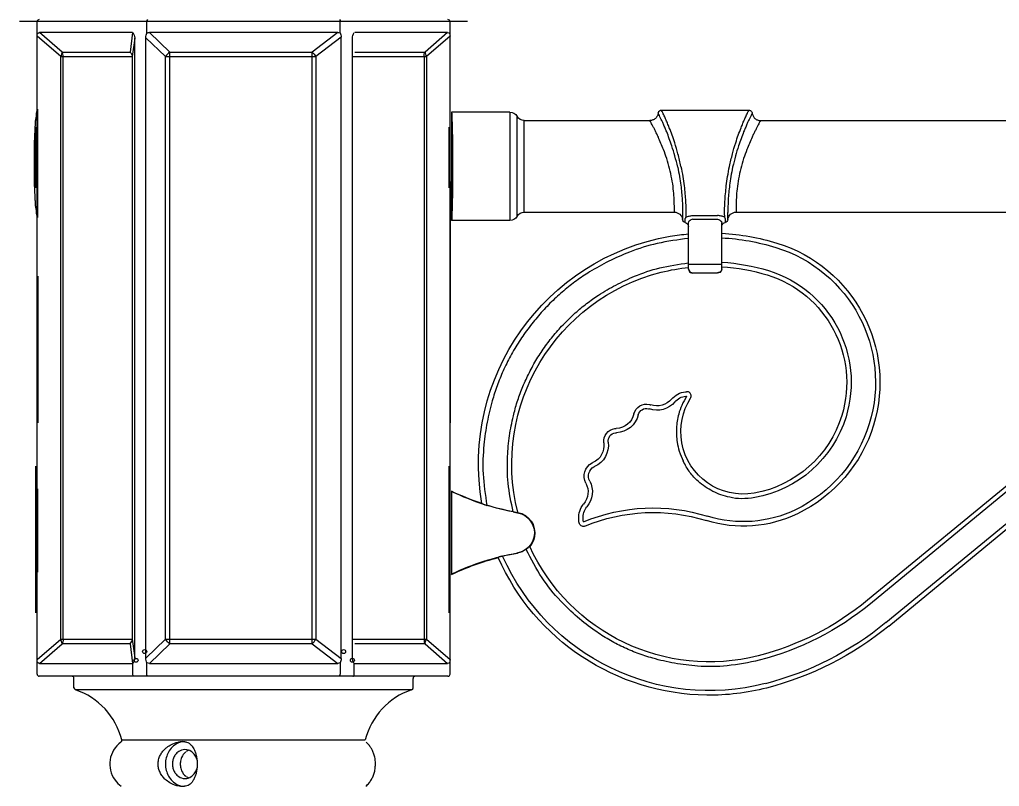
# Model space of a CAD drawing. Extents: x 0 to 157, y 0 to 402.
# Drawn here: x 13.71 to 56.71, y 349.06 to 382.71 of the extents above; entities that cross this region are included whole.
import ezdxf

# ---------------------------------------------------------------- set-up
doc = ezdxf.new("R2010")
doc.units = 0
doc.layers.add('LIVELLO_1', color=160, linetype='Continuous')

# ---------------------------------------------------------------- blocks, each defined once
blk = doc.blocks.new('AI9-BLK1')
at = {"layer": 'LIVELLO_1', "color": 7}
for p, q in [((-64.293, 181.46), (-44.634, 181.46)), ((-63.522, 152.799), (-63.522, 181.431)), ((-58.704, 180.933), (-58.704, 181.431)), ((-50.227, 180.938), (-50.227, 181.431)), ((-45.404, 152.799), (-45.404, 181.431)), ((-62.489, 179.906), (-63.522, 180.797)), ((-62.43, 180.101), (-63.426, 180.96)), ((-59.332, 180.96), (-63.426, 180.96)), ((-59.332, 180.96), (-59.446, 180.101)), ((-59.243, 180.717), (-59.35, 179.906)), ((-59.243, 153.511), (-59.243, 180.717)), ((-58.749, 153.498), (-58.749, 180.728)), ((-57.89, 179.906), (-58.749, 180.728)), ((-57.7, 180.101), (-58.595, 180.96)), ((-50.334, 180.96), (-58.595, 180.96)), ((-50.334, 180.96), (-51.457, 180.101)), ((-50.183, 180.755), (-51.296, 179.906)), ((-50.183, 153.475), (-50.183, 180.755)), ((-49.691, 153.54), (-49.691, 180.692)), ((-45.51, 180.96), (-49.588, 180.96)), ((-45.51, 180.96), (-46.503, 180.101)), ((-45.404, 180.797), (-46.44, 179.906)), ((-62.489, 154.324), (-62.489, 179.906)), ((-62.489, 179.906), (-59.35, 179.906)), ((-62.43, 180.101), (-59.446, 180.101)), ((-62.382, 154.324), (-62.382, 179.906)), ((-57.89, 154.324), (-57.89, 179.906)), ((-57.89, 179.906), (-51.296, 179.906)), ((-57.7, 154.125), (-57.7, 180.101)), ((-57.7, 180.101), (-51.457, 180.101)), ((-51.457, 154.125), (-51.457, 180.101)), ((-51.296, 179.906), (-51.296, 154.324)), ((-49.691, 179.906), (-46.44, 179.906)), ((-49.588, 180.101), (-46.503, 180.101)), ((-46.547, 179.906), (-46.547, 154.324)), ((-46.44, 179.906), (-46.44, 154.324)), ((-63.513, 177.596), (-63.513, 172.836)), ((-45.338, 177.46), (-45.338, 172.709)), ((-42.78, 177.46), (-45.338, 177.46)), ((-42.78, 177.46), (-42.78, 172.709)), ((-42.467, 172.892), (-42.467, 177.279)), ((-36.121, 177.551), (-32.298, 177.551)), ((-63.584, 174.147), (-63.584, 176.801)), ((-45.46, 176.801), (-45.46, 174.147)), ((-42.149, 173.075), (-42.149, 177.093)), ((-42.149, 177.093), (-36.633, 177.093)), ((-31.781, 177.093), (-7.737, 177.093)), ((-63.522, 166.313), (-63.522, 174.421)), ((-45.4, 174.421), (-45.4, 166.313)), ((-35.563, 173.075), (-35.563, 173.341)), ((-32.852, 173.341), (-32.852, 173.075)), ((-42.149, 173.075), (-35.563, 173.075)), ((-35.199, 173.057), (-35.199, 172.749)), ((-35.053, 172.943), (-35.053, 172.847)), ((-34.756, 172.923), (-33.663, 172.923)), ((-33.364, 172.943), (-33.364, 172.847)), ((-33.216, 172.749), (-33.216, 173.057)), ((-32.852, 173.075), (-6.64, 173.075)), ((-42.78, 172.709), (-45.338, 172.709)), ((-35.086, 172.617), (-35.086, 172.769)), ((-34.939, 170.575), (-34.939, 172.606)), ((-34.756, 172.76), (-33.663, 172.76)), ((-33.478, 170.575), (-33.478, 172.606)), ((-33.334, 172.769), (-33.334, 172.617)), ((-33.478, 170.778), (-34.939, 170.778)), ((-8.896, 171.012), (-27.091, 156.036)), ((-8.772, 170.858), (-26.96, 155.882)), ((-63.475, 163.828), (-63.475, 170.269)), ((-45.4, 170.269), (-45.4, 163.828)), ((-34.756, 170.416), (-33.663, 170.416)), ((-33.663, 170.396), (-34.756, 170.396)), ((-26.284, 155.058), (-8.095, 170.034)), ((-26.158, 154.907), (-7.969, 169.88)), ((-63.584, 155.48), (-63.584, 161.926)), ((-45.46, 161.926), (-45.46, 155.48)), ((-63.513, 160.93), (-63.552, 160.91)), ((-63.552, 157.295), (-63.552, 160.91)), ((-63.513, 160.93), (-63.513, 157.269)), ((-45.338, 160.825), (-45.338, 157.168)), ((-45.338, 160.825), (-45.323, 160.803)), ((-45.323, 157.197), (-45.323, 160.803)), ((-43.986, 160.274), (-44.008, 160.285)), ((-63.513, 157.269), (-63.552, 157.295)), ((-45.338, 157.168), (-45.323, 157.197)), ((-63.522, 153.431), (-62.489, 154.324)), ((-63.426, 153.268), (-62.43, 154.125)), ((-62.489, 154.324), (-59.35, 154.324)), ((-59.446, 154.125), (-62.43, 154.125)), ((-59.446, 154.125), (-59.332, 153.268)), ((-58.749, 153.498), (-57.89, 154.324)), ((-58.595, 153.268), (-57.7, 154.125)), ((-57.89, 154.324), (-51.296, 154.324)), ((-51.457, 154.125), (-57.7, 154.125)), ((-51.457, 154.125), (-50.334, 153.268)), ((-51.296, 154.324), (-50.183, 153.475)), ((-49.691, 154.324), (-46.44, 154.324)), ((-46.503, 154.125), (-49.588, 154.125)), ((-46.503, 154.125), (-45.51, 153.268)), ((-46.44, 154.324), (-45.404, 153.431)), ((-63.426, 153.268), (-59.332, 153.268)), ((-59.327, 152.799), (-59.327, 153.268)), ((-58.704, 152.799), (-58.704, 153.295)), ((-58.595, 153.268), (-50.334, 153.268)), ((-50.227, 153.286), (-50.227, 152.799)), ((-49.607, 152.799), (-49.607, 153.268)), ((-49.588, 153.268), (-45.51, 153.268)), ((-45.506, 152.701), (-63.431, 152.701)), ((-61.906, 152.201), (-61.906, 152.609)), ((-47.026, 152.201), (-47.026, 152.609)), ((-47.09, 152.107), (-61.845, 152.107)), ((-59.812, 149.915), (-49.125, 149.915))]:
    blk.add_line(p, q, dxfattribs=at)
for points in [[(-59.35, 179.906), (-59.35, 154.324), (-59.243, 153.511)], [(-41.909, 158.4), (-41.914, 158.4), (-41.925, 158.4)]]:
    blk.add_lwpolyline(points, dxfattribs=at)
blk.add_circle((-50.074, 153.786), 0.0876, dxfattribs=at)
for centre, major_axis, ratio in [((-59.185, 153.404), (0.0882, 0), 0.935647), ((-59.185, 153.404), (0.0882, 0), 0.935647), ((-58.805, 153.786), (0.0881, 0), 0.989982), ((-58.805, 153.786), (0.0881, 0), 0.989982), ((-49.692, 153.404), (0.0876, 0), 0.942171), ((-49.692, 153.404), (0.0876, 0), 0.942171)]:
    blk.add_ellipse(centre, major_axis=major_axis, ratio=ratio, dxfattribs=at)
for points in [[(-63.431, 181.525), (-63.479, 181.525), (-63.522, 181.489), (-63.522, 181.431)], [(-58.68, 181.525), (-58.715, 181.505), (-58.699, 181.46), (-58.704, 181.431)], [(-50.251, 181.525), (-50.218, 181.505), (-50.233, 181.46), (-50.227, 181.431)], [(-45.404, 181.431), (-45.404, 181.489), (-45.45, 181.525), (-45.506, 181.525)], [(-59.327, 180.96), (-59.265, 180.893), (-59.243, 180.802), (-59.243, 180.717)], [(-58.749, 180.728), (-58.749, 180.802), (-58.737, 180.871), (-58.704, 180.933)], [(-58.704, 180.933), (-58.671, 180.954), (-58.632, 180.96), (-58.595, 180.96)], [(-50.334, 180.96), (-50.295, 180.96), (-50.26, 180.958), (-50.227, 180.938)], [(-50.227, 180.938), (-50.194, 180.884), (-50.183, 180.82), (-50.183, 180.755)], [(-49.691, 180.692), (-49.689, 180.784), (-49.668, 180.884), (-49.607, 180.958)], [(-62.43, 180.101), (-62.43, 180.031), (-62.46, 179.967), (-62.489, 179.906)], [(-62.382, 179.906), (-62.382, 179.971), (-62.397, 180.043), (-62.43, 180.101)], [(-59.446, 180.101), (-59.393, 180.049), (-59.354, 179.98), (-59.35, 179.906)], [(-57.7, 180.101), (-57.773, 180.045), (-57.834, 179.976), (-57.89, 179.906)], [(-51.457, 180.101), (-51.392, 180.043), (-51.342, 179.976), (-51.296, 179.906)], [(-46.547, 179.906), (-46.547, 179.971), (-46.534, 180.043), (-46.503, 180.101)], [(-46.503, 180.101), (-46.499, 180.031), (-46.473, 179.967), (-46.44, 179.906)], [(-42.78, 177.46), (-42.65, 177.46), (-42.533, 177.39), (-42.467, 177.277)], [(-42.149, 177.093), (-42.28, 177.093), (-42.403, 177.163), (-42.467, 177.277)], [(-42.467, 172.89), (-42.533, 172.778), (-42.65, 172.707), (-42.78, 172.707)], [(-42.467, 172.89), (-42.403, 173.003), (-42.28, 173.073), (-42.149, 173.073)], [(-35.563, 173.073), (-35.38, 173.073), (-35.223, 172.93), (-35.199, 172.747)], [(-33.216, 172.747), (-33.197, 172.93), (-33.039, 173.073), (-32.852, 173.073)], [(-35.086, 172.617), (-35.149, 172.631), (-35.195, 172.682), (-35.199, 172.747)], [(-35.086, 172.617), (-35.001, 172.599), (-34.939, 172.526), (-34.939, 172.439)], [(-33.46, 172.519), (-33.437, 172.57), (-33.391, 172.608), (-33.334, 172.617)], [(-33.216, 172.747), (-33.227, 172.682), (-33.273, 172.631), (-33.334, 172.617)], [(-33.478, 172.146), (-32.66, 172.099), (-31.846, 171.954), (-31.059, 171.713)], [(-33.478, 171.945), (-32.676, 171.903), (-31.885, 171.76), (-31.116, 171.526)], [(-33.478, 170.677), (-32.806, 170.637), (-32.134, 170.512), (-31.487, 170.316)], [(-35.542, 164.741), (-35.81, 164.417), (-36.258, 164.292), (-36.656, 164.437)], [(-35.688, 164.861), (-35.906, 164.6), (-36.27, 164.5), (-36.594, 164.614)], [(-35.542, 164.741), (-35.417, 164.888), (-35.25, 164.98), (-35.058, 164.998)], [(-35.058, 164.998), (-35.046, 165), (-35.035, 165), (-35.024, 165)], [(-37.337, 164.214), (-37.417, 163.85), (-37.737, 163.596), (-38.112, 163.582)], [(-37.145, 164.174), (-37.252, 163.725), (-37.646, 163.406), (-38.105, 163.392)], [(-38.657, 162.944), (-38.611, 162.578), (-38.801, 162.234), (-39.134, 162.084)], [(-38.464, 162.971), (-38.408, 162.524), (-38.648, 162.093), (-39.061, 161.908)], [(-39.278, 161.272), (-39.084, 160.905), (-39.134, 160.457), (-39.397, 160.14)], [(-44.008, 160.282), (-44.459, 160.434), (-44.906, 160.617), (-45.338, 160.821)], [(-42.448, 159.881), (-43.445, 160.059), (-44.411, 160.363), (-45.323, 160.803)], [(-39.447, 161.178), (-39.289, 160.879), (-39.329, 160.517), (-39.545, 160.262)], [(-42.636, 159.923), (-43.03, 159.997), (-43.412, 160.093), (-43.791, 160.209)], [(-39.756, 159.604), (-39.776, 159.847), (-39.699, 160.075), (-39.545, 160.262)], [(-39.566, 159.619), (-39.58, 159.807), (-39.52, 159.992), (-39.397, 160.14)], [(-39.551, 159.479), (-37.819, 160.198), (-35.893, 160.285), (-34.102, 159.727)], [(-39.488, 159.289), (-37.799, 159.999), (-35.91, 160.084), (-34.159, 159.539)], [(-30.241, 160.012), (-31.445, 159.43), (-32.828, 159.329), (-34.102, 159.727)], [(-39.743, 159.434), (-39.749, 159.492), (-39.754, 159.55), (-39.756, 159.604)], [(-39.551, 159.479), (-39.555, 159.528), (-39.562, 159.575), (-39.566, 159.619)], [(-42.064, 158.276), (-42.182, 158.191), (-42.307, 158.133), (-42.448, 158.11)], [(-31.885, 153.603), (-35.945, 152.56), (-40.162, 154.592), (-41.909, 158.403)], [(-45.338, 157.166), (-44.68, 157.485), (-43.992, 157.733), (-43.29, 157.912)], [(-45.323, 157.197), (-44.411, 157.632), (-43.445, 157.941), (-42.448, 158.115)], [(-34.141, 151.873), (-38.112, 151.919), (-41.687, 154.284), (-43.29, 157.918)], [(-43.098, 157.979), (-42.884, 158.028), (-42.662, 158.075), (-42.448, 158.11)], [(-31.572, 152.379), (-36.263, 151.183), (-41.132, 153.547), (-43.098, 157.979)], [(-27.091, 156.036), (-28.485, 154.884), (-30.123, 154.051), (-31.885, 153.603)], [(-26.96, 155.882), (-28.387, 154.715), (-30.047, 153.868), (-31.835, 153.408)], [(-26.284, 155.058), (-27.829, 153.788), (-29.633, 152.871), (-31.567, 152.377)], [(-26.158, 154.907), (-27.724, 153.616), (-29.556, 152.69), (-31.521, 152.183)], [(-62.43, 154.125), (-62.43, 154.197), (-62.46, 154.261), (-62.489, 154.324)], [(-62.382, 154.324), (-62.382, 154.253), (-62.397, 154.183), (-62.43, 154.125)], [(-59.446, 154.125), (-59.393, 154.179), (-59.354, 154.25), (-59.35, 154.324)], [(-57.7, 154.125), (-57.773, 154.183), (-57.834, 154.25), (-57.89, 154.324)], [(-51.457, 154.125), (-51.392, 154.183), (-51.342, 154.253), (-51.296, 154.324)], [(-46.547, 154.324), (-46.547, 154.253), (-46.534, 154.183), (-46.503, 154.125)], [(-46.503, 154.125), (-46.499, 154.197), (-46.473, 154.261), (-46.44, 154.324)], [(-59.243, 153.511), (-59.243, 153.424), (-59.265, 153.333), (-59.327, 153.268)], [(-58.704, 153.295), (-58.737, 153.355), (-58.749, 153.429), (-58.749, 153.498)], [(-49.607, 153.268), (-49.668, 153.339), (-49.689, 153.444), (-49.691, 153.54)], [(-58.595, 153.268), (-58.632, 153.268), (-58.671, 153.272), (-58.704, 153.295)], [(-50.227, 153.286), (-50.26, 153.272), (-50.295, 153.268), (-50.334, 153.268)], [(-50.183, 153.475), (-50.183, 153.406), (-50.194, 153.339), (-50.227, 153.286)], [(-63.522, 152.799), (-63.522, 152.741), (-63.479, 152.701), (-63.431, 152.701)], [(-61.906, 152.609), (-61.906, 152.658), (-61.95, 152.701), (-62.002, 152.701)], [(-59.258, 152.701), (-59.304, 152.701), (-59.327, 152.757), (-59.327, 152.799)], [(-58.68, 152.701), (-58.715, 152.719), (-58.699, 152.766), (-58.704, 152.799)], [(-50.251, 152.701), (-50.218, 152.719), (-50.233, 152.766), (-50.227, 152.799)], [(-49.673, 152.701), (-49.627, 152.701), (-49.605, 152.757), (-49.607, 152.799)], [(-46.929, 152.701), (-46.983, 152.701), (-47.026, 152.658), (-47.026, 152.609)], [(-45.506, 152.701), (-45.45, 152.701), (-45.404, 152.741), (-45.404, 152.799)], [(-61.906, 152.201), (-61.906, 152.158), (-61.878, 152.125), (-61.845, 152.107)], [(-47.09, 152.107), (-47.049, 152.125), (-47.026, 152.158), (-47.026, 152.201)], [(-59.812, 149.915), (-60.068, 150.939), (-60.831, 151.77), (-61.845, 152.107)], [(-47.09, 152.107), (-48.1, 151.77), (-48.864, 150.939), (-49.125, 149.915)], [(-31.521, 152.183), (-32.379, 151.969), (-33.256, 151.859), (-34.141, 151.873)], [(-59.847, 149.814), (-59.814, 149.836), (-59.801, 149.877), (-59.812, 149.915)], [(-56.872, 149.459), (-56.911, 149.439), (-56.948, 149.415), (-56.987, 149.397)], [(-56.987, 148.305), (-56.948, 148.283), (-56.911, 148.263), (-56.872, 148.24)]]:
    blk.add_open_spline(points, degree=3, dxfattribs=at)
for points, knots in [([(-63.522, 180.797), (-63.522, 180.837), (-63.522, 180.882), (-63.503, 180.913), (-63.483, 180.938), (-63.453, 180.96), (-63.426, 180.96)], [0, 0, 0, 0, 1, 1, 1, 2, 2, 2, 2]), ([(-45.51, 180.96), (-45.478, 180.96), (-45.448, 180.938), (-45.432, 180.913), (-45.41, 180.882), (-45.41, 180.837), (-45.404, 180.797)], [0, 0, 0, 0, 1, 1, 1, 2, 2, 2, 2]), ([(-63.513, 177.596), (-63.525, 177.553), (-63.552, 177.518), (-63.552, 177.475), (-63.566, 177.435), (-63.566, 177.397), (-63.566, 177.361), (-63.566, 177.308), (-63.566, 177.263), (-63.579, 177.216), (-63.593, 177.172), (-63.593, 177.12), (-63.607, 177.073), (-63.607, 177.073), (-63.607, 176.901), (-63.607, 176.901), (-63.621, 176.85), (-63.621, 176.794), (-63.621, 176.738), (-63.621, 176.638), (-63.634, 176.542), (-63.634, 176.439), (-63.634, 176.341), (-63.649, 176.229), (-63.649, 176.129), (-63.649, 176.129), (-63.649, 175.694), (-63.649, 175.694), (-63.649, 175.694), (-63.649, 175.218), (-63.649, 175.218), (-63.649, 175.218), (-63.649, 174.738), (-63.649, 174.738), (-63.649, 174.738), (-63.649, 174.305), (-63.649, 174.305), (-63.649, 174.196), (-63.634, 174.093), (-63.634, 173.99), (-63.634, 173.89), (-63.621, 173.792), (-63.621, 173.689), (-63.621, 173.638), (-63.621, 173.582), (-63.607, 173.521), (-63.607, 173.521), (-63.607, 173.361), (-63.607, 173.361), (-63.593, 173.312), (-63.593, 173.263), (-63.579, 173.216), (-63.566, 173.169), (-63.566, 173.122), (-63.566, 173.073), (-63.566, 173.032), (-63.566, 172.99), (-63.552, 172.954), (-63.552, 172.914), (-63.525, 172.878), (-63.513, 172.836)], [0, 0, 0, 0, 1, 1, 1, 2, 2, 2, 3, 3, 3, 4, 4, 4, 5, 5, 5, 6, 6, 6, 7, 7, 7, 8, 8, 8, 9, 9, 9, 10, 10, 10, 11, 11, 11, 12, 12, 12, 13, 13, 13, 14, 14, 14, 15, 15, 15, 16, 16, 16, 17, 17, 17, 18, 18, 18, 19, 19, 19, 20, 20, 20, 20]), ([(-45.338, 177.46), (-45.332, 177.415), (-45.327, 177.382), (-45.323, 177.337), (-45.321, 177.299), (-45.321, 177.261), (-45.321, 177.223), (-45.321, 177.223), (-45.321, 177.08), (-45.321, 177.08), (-45.316, 177.033), (-45.316, 176.986), (-45.308, 176.935), (-45.308, 176.935), (-45.308, 176.765), (-45.308, 176.765), (-45.308, 176.765), (-45.308, 176.602), (-45.308, 176.602), (-45.304, 176.504), (-45.304, 176.406), (-45.304, 176.305), (-45.304, 176.205), (-45.299, 176.093), (-45.299, 175.993), (-45.299, 175.993), (-45.299, 175.56), (-45.299, 175.56), (-45.299, 175.401), (-45.297, 175.241), (-45.297, 175.084)], [0, 0, 0, 0, 1, 1, 1, 2, 2, 2, 3, 3, 3, 4, 4, 4, 5, 5, 5, 6, 6, 6, 7, 7, 7, 8, 8, 8, 9, 9, 9, 10, 10, 10, 10]), ([(-36.27, 177.415), (-36.281, 177.375), (-36.292, 177.332), (-36.308, 177.297), (-36.331, 177.254), (-36.354, 177.214), (-36.393, 177.185), (-36.427, 177.156), (-36.462, 177.131), (-36.503, 177.12), (-36.541, 177.102), (-36.591, 177.098), (-36.633, 177.093)], [0, 0, 0, 0, 1, 1, 1, 2, 2, 2, 3, 3, 3, 4, 4, 4, 4]), ([(-36.27, 177.415), (-36.27, 177.426), (-36.265, 177.435), (-36.265, 177.444), (-36.265, 177.453), (-36.263, 177.46), (-36.258, 177.464), (-36.258, 177.468), (-36.258, 177.468), (-36.251, 177.475), (-36.251, 177.475), (-36.251, 177.477), (-36.247, 177.484), (-36.242, 177.489), (-36.24, 177.493), (-36.24, 177.5), (-36.233, 177.5), (-36.229, 177.509), (-36.224, 177.509), (-36.22, 177.518), (-36.22, 177.52), (-36.217, 177.52), (-36.207, 177.52), (-36.205, 177.524), (-36.205, 177.524), (-36.196, 177.531), (-36.19, 177.533), (-36.185, 177.54), (-36.174, 177.542), (-36.172, 177.542), (-36.162, 177.549), (-36.155, 177.549), (-36.155, 177.551), (-36.144, 177.551), (-36.144, 177.551), (-36.128, 177.551), (-36.128, 177.551)], [0, 0, 0, 0, 1, 1, 1, 2, 2, 2, 3, 3, 3, 4, 4, 4, 5, 5, 5, 6, 6, 6, 7, 7, 7, 8, 8, 8, 9, 9, 9, 10, 10, 10, 11, 11, 11, 12, 12, 12, 12]), ([(-36.27, 177.415), (-36.27, 177.426), (-36.27, 177.435), (-36.265, 177.444), (-36.265, 177.453), (-36.263, 177.46), (-36.258, 177.464), (-36.258, 177.468), (-36.258, 177.468), (-36.251, 177.475), (-36.251, 177.475), (-36.251, 177.477), (-36.247, 177.484), (-36.247, 177.489), (-36.24, 177.493), (-36.24, 177.5), (-36.233, 177.507), (-36.229, 177.509), (-36.224, 177.509), (-36.22, 177.509), (-36.22, 177.52), (-36.217, 177.52), (-36.207, 177.52), (-36.205, 177.524), (-36.205, 177.524), (-36.205, 177.527), (-36.196, 177.531), (-36.194, 177.531), (-36.19, 177.54), (-36.19, 177.54), (-36.183, 177.54)], [0, 0, 0, 0, 1, 1, 1, 2, 2, 2, 3, 3, 3, 4, 4, 4, 5, 5, 5, 6, 6, 6, 7, 7, 7, 8, 8, 8, 9, 9, 9, 10, 10, 10, 10]), ([(-35.417, 175.046), (-35.451, 175.216), (-35.494, 175.379), (-35.54, 175.542), (-35.581, 175.689), (-35.625, 175.837), (-35.671, 175.979), (-35.712, 176.089), (-35.746, 176.189), (-35.784, 176.294), (-35.823, 176.401), (-35.86, 176.5), (-35.899, 176.598), (-35.922, 176.651), (-35.945, 176.707), (-35.967, 176.763), (-35.991, 176.821), (-36.018, 176.879), (-36.041, 176.933), (-36.059, 176.98), (-36.082, 177.022), (-36.098, 177.069), (-36.126, 177.113), (-36.144, 177.161), (-36.167, 177.203), (-36.185, 177.241), (-36.205, 177.277), (-36.22, 177.31), (-36.24, 177.35), (-36.251, 177.384), (-36.27, 177.415)], [0, 0, 0, 0, 1, 1, 1, 2, 2, 2, 3, 3, 3, 4, 4, 4, 5, 5, 5, 6, 6, 6, 7, 7, 7, 8, 8, 8, 9, 9, 9, 10, 10, 10, 10]), ([(-35.275, 175.084), (-35.319, 175.265), (-35.355, 175.448), (-35.406, 175.629), (-35.444, 175.79), (-35.494, 175.957), (-35.546, 176.122), (-35.581, 176.232), (-35.625, 176.343), (-35.666, 176.457), (-35.705, 176.567), (-35.742, 176.674), (-35.784, 176.781), (-35.81, 176.846), (-35.838, 176.91), (-35.86, 176.975), (-35.893, 177.033), (-35.917, 177.102), (-35.945, 177.163), (-35.972, 177.225), (-35.998, 177.285), (-36.03, 177.344), (-36.059, 177.41), (-36.091, 177.468), (-36.121, 177.533)], [0, 0, 0, 0, 1, 1, 1, 2, 2, 2, 3, 3, 3, 4, 4, 4, 5, 5, 5, 6, 6, 6, 7, 7, 7, 8, 8, 8, 8]), ([(-33.142, 175.084), (-33.101, 175.265), (-33.057, 175.448), (-33.016, 175.629), (-32.975, 175.79), (-32.92, 175.957), (-32.87, 176.122), (-32.834, 176.232), (-32.795, 176.343), (-32.756, 176.457), (-32.717, 176.567), (-32.676, 176.674), (-32.634, 176.781), (-32.607, 176.846), (-32.58, 176.91), (-32.557, 176.975), (-32.532, 177.033), (-32.5, 177.102), (-32.472, 177.163), (-32.442, 177.225), (-32.42, 177.285), (-32.39, 177.344), (-32.363, 177.41), (-32.333, 177.468), (-32.298, 177.533)], [0, 0, 0, 0, 1, 1, 1, 2, 2, 2, 3, 3, 3, 4, 4, 4, 5, 5, 5, 6, 6, 6, 7, 7, 7, 8, 8, 8, 8]), ([(-32.148, 177.415), (-32.163, 177.384), (-32.182, 177.35), (-32.198, 177.31), (-32.217, 177.277), (-32.232, 177.241), (-32.255, 177.203), (-32.276, 177.161), (-32.298, 177.113), (-32.317, 177.069), (-32.339, 177.022), (-32.359, 176.98), (-32.379, 176.933), (-32.401, 176.879), (-32.427, 176.821), (-32.449, 176.763), (-32.472, 176.707), (-32.495, 176.651), (-32.523, 176.598), (-32.557, 176.5), (-32.601, 176.401), (-32.634, 176.294), (-32.676, 176.189), (-32.71, 176.089), (-32.749, 175.979), (-32.795, 175.837), (-32.841, 175.689), (-32.879, 175.542), (-32.92, 175.379), (-32.964, 175.216), (-33.005, 175.046)], [0, 0, 0, 0, 1, 1, 1, 2, 2, 2, 3, 3, 3, 4, 4, 4, 5, 5, 5, 6, 6, 6, 7, 7, 7, 8, 8, 8, 9, 9, 9, 10, 10, 10, 10]), ([(-32.294, 177.551), (-32.276, 177.551), (-32.262, 177.549), (-32.244, 177.542), (-32.226, 177.54), (-32.209, 177.524), (-32.191, 177.509), (-32.182, 177.5), (-32.171, 177.489), (-32.159, 177.468), (-32.157, 177.457), (-32.152, 177.435), (-32.148, 177.415)], [0, 0, 0, 0, 1, 1, 1, 2, 2, 2, 3, 3, 3, 4, 4, 4, 4]), ([(-32.148, 177.415), (-32.136, 177.375), (-32.13, 177.332), (-32.111, 177.297), (-32.095, 177.254), (-32.065, 177.214), (-32.031, 177.185), (-31.992, 177.156), (-31.958, 177.131), (-31.914, 177.12), (-31.873, 177.102), (-31.827, 177.098), (-31.781, 177.093)], [0, 0, 0, 0, 1, 1, 1, 2, 2, 2, 3, 3, 3, 4, 4, 4, 4]), ([(-35.563, 173.341), (-35.566, 173.466), (-35.57, 173.588), (-35.574, 173.711), (-35.581, 173.841), (-35.592, 173.97), (-35.609, 174.097), (-35.625, 174.243), (-35.644, 174.39), (-35.671, 174.539), (-35.705, 174.689), (-35.734, 174.836), (-35.773, 174.99), (-35.81, 175.133), (-35.849, 175.281), (-35.899, 175.428), (-35.938, 175.558), (-35.986, 175.687), (-36.037, 175.816), (-36.07, 175.913), (-36.114, 176.002), (-36.155, 176.093), (-36.19, 176.189), (-36.229, 176.274), (-36.265, 176.363), (-36.288, 176.415), (-36.313, 176.466), (-36.336, 176.513), (-36.361, 176.562), (-36.384, 176.611), (-36.407, 176.66), (-36.429, 176.703), (-36.445, 176.745), (-36.473, 176.783), (-36.489, 176.821), (-36.51, 176.864), (-36.535, 176.904), (-36.553, 176.935), (-36.569, 176.968), (-36.582, 177), (-36.604, 177.029), (-36.617, 177.065), (-36.633, 177.093)], [0, 0, 0, 0, 1, 1, 1, 2, 2, 2, 3, 3, 3, 4, 4, 4, 5, 5, 5, 6, 6, 6, 7, 7, 7, 8, 8, 8, 9, 9, 9, 10, 10, 10, 11, 11, 11, 12, 12, 12, 13, 13, 13, 14, 14, 14, 14]), ([(-31.781, 177.093), (-31.805, 177.065), (-31.818, 177.029), (-31.835, 177), (-31.855, 176.968), (-31.869, 176.935), (-31.885, 176.904), (-31.908, 176.864), (-31.925, 176.821), (-31.949, 176.783), (-31.969, 176.745), (-31.988, 176.703), (-32.006, 176.66), (-32.034, 176.611), (-32.056, 176.562), (-32.08, 176.513), (-32.102, 176.466), (-32.13, 176.415), (-32.152, 176.363), (-32.191, 176.274), (-32.232, 176.189), (-32.271, 176.093), (-32.305, 176.002), (-32.344, 175.913), (-32.379, 175.816), (-32.431, 175.687), (-32.481, 175.558), (-32.523, 175.428), (-32.568, 175.281), (-32.607, 175.133), (-32.647, 174.99), (-32.684, 174.836), (-32.717, 174.689), (-32.749, 174.539), (-32.771, 174.39), (-32.795, 174.243), (-32.813, 174.097), (-32.828, 173.97), (-32.836, 173.841), (-32.841, 173.711), (-32.852, 173.588), (-32.852, 173.466), (-32.852, 173.341)], [0, 0, 0, 0, 1, 1, 1, 2, 2, 2, 3, 3, 3, 4, 4, 4, 5, 5, 5, 6, 6, 6, 7, 7, 7, 8, 8, 8, 9, 9, 9, 10, 10, 10, 11, 11, 11, 12, 12, 12, 13, 13, 13, 14, 14, 14, 14]), ([(-45.297, 175.084), (-45.297, 174.923), (-45.299, 174.763), (-45.299, 174.606), (-45.299, 174.606), (-45.299, 174.173), (-45.299, 174.173), (-45.299, 174.066), (-45.304, 173.963), (-45.304, 173.859), (-45.304, 173.76), (-45.304, 173.662), (-45.308, 173.559), (-45.308, 173.559), (-45.308, 173.392), (-45.308, 173.392), (-45.308, 173.392), (-45.308, 173.229), (-45.308, 173.229), (-45.316, 173.182), (-45.316, 173.131), (-45.321, 173.086), (-45.321, 173.086), (-45.321, 172.941), (-45.321, 172.941), (-45.321, 172.903), (-45.321, 172.858), (-45.323, 172.825), (-45.327, 172.785), (-45.332, 172.747), (-45.338, 172.707)], [0, 0, 0, 0, 1, 1, 1, 2, 2, 2, 3, 3, 3, 4, 4, 4, 5, 5, 5, 6, 6, 6, 7, 7, 7, 8, 8, 8, 9, 9, 9, 10, 10, 10, 10]), ([(-35.417, 175.046), (-35.387, 174.91), (-35.36, 174.769), (-35.337, 174.633), (-35.314, 174.504), (-35.295, 174.377), (-35.275, 174.254), (-35.264, 174.144), (-35.256, 174.037), (-35.245, 173.928), (-35.234, 173.821), (-35.227, 173.714), (-35.216, 173.608), (-35.216, 173.524), (-35.206, 173.434), (-35.206, 173.35), (-35.204, 173.254), (-35.199, 173.157), (-35.199, 173.055)], [0, 0, 0, 0, 1, 1, 1, 2, 2, 2, 3, 3, 3, 4, 4, 4, 5, 5, 5, 6, 6, 6, 6]), ([(-35.275, 175.084), (-35.245, 174.932), (-35.216, 174.783), (-35.193, 174.633), (-35.17, 174.502), (-35.149, 174.363), (-35.134, 174.231), (-35.12, 174.113), (-35.108, 173.995), (-35.097, 173.881), (-35.088, 173.767), (-35.081, 173.653), (-35.074, 173.539), (-35.064, 173.443), (-35.062, 173.354), (-35.058, 173.258), (-35.058, 173.151), (-35.058, 173.046), (-35.053, 172.941)], [0, 0, 0, 0, 1, 1, 1, 2, 2, 2, 3, 3, 3, 4, 4, 4, 5, 5, 5, 6, 6, 6, 6]), ([(-33.364, 172.941), (-33.364, 173.046), (-33.364, 173.151), (-33.358, 173.258), (-33.352, 173.354), (-33.352, 173.443), (-33.345, 173.539), (-33.336, 173.653), (-33.334, 173.767), (-33.319, 173.881), (-33.306, 173.995), (-33.295, 174.113), (-33.284, 174.231), (-33.268, 174.363), (-33.245, 174.502), (-33.227, 174.633), (-33.203, 174.783), (-33.175, 174.932), (-33.142, 175.084)], [0, 0, 0, 0, 1, 1, 1, 2, 2, 2, 3, 3, 3, 4, 4, 4, 5, 5, 5, 6, 6, 6, 6]), ([(-33.005, 175.046), (-33.033, 174.91), (-33.057, 174.769), (-33.085, 174.633), (-33.103, 174.51), (-33.124, 174.383), (-33.14, 174.256), (-33.149, 174.144), (-33.164, 174.042), (-33.177, 173.932), (-33.188, 173.821), (-33.197, 173.718), (-33.197, 173.611), (-33.203, 173.524), (-33.21, 173.434), (-33.21, 173.354), (-33.216, 173.254), (-33.216, 173.157), (-33.216, 173.055)], [0, 0, 0, 0, 1, 1, 1, 2, 2, 2, 3, 3, 3, 4, 4, 4, 5, 5, 5, 6, 6, 6, 6]), ([(-35.086, 172.769), (-35.086, 172.785), (-35.086, 172.796), (-35.077, 172.812), (-35.069, 172.825), (-35.062, 172.834), (-35.053, 172.847)], [0, 0, 0, 0, 1, 1, 1, 2, 2, 2, 2]), ([(-35.053, 172.847), (-35.007, 172.869), (-34.962, 172.89), (-34.909, 172.903), (-34.859, 172.914), (-34.809, 172.919), (-34.756, 172.921)], [0, 0, 0, 0, 1, 1, 1, 2, 2, 2, 2]), ([(-33.364, 172.847), (-33.41, 172.869), (-33.456, 172.89), (-33.51, 172.903), (-33.559, 172.914), (-33.609, 172.919), (-33.663, 172.921)], [0, 0, 0, 0, 1, 1, 1, 2, 2, 2, 2]), ([(-33.364, 172.847), (-33.352, 172.834), (-33.345, 172.825), (-33.341, 172.812), (-33.336, 172.796), (-33.334, 172.785), (-33.334, 172.769)], [0, 0, 0, 0, 1, 1, 1, 2, 2, 2, 2]), ([(-34.939, 172.604), (-34.939, 172.615), (-34.935, 172.631), (-34.933, 172.646), (-34.925, 172.655), (-34.916, 172.669), (-34.909, 172.682)], [0, 0, 0, 0, 1, 1, 1, 2, 2, 2, 2]), ([(-34.756, 172.758), (-34.786, 172.756), (-34.813, 172.749), (-34.841, 172.738), (-34.866, 172.727), (-34.887, 172.702), (-34.909, 172.682)], [0, 0, 0, 0, 1, 1, 1, 2, 2, 2, 2]), ([(-33.663, 172.758), (-33.631, 172.756), (-33.607, 172.749), (-33.579, 172.738), (-33.552, 172.727), (-33.533, 172.702), (-33.517, 172.682)], [0, 0, 0, 0, 1, 1, 1, 2, 2, 2, 2]), ([(-33.517, 172.682), (-33.501, 172.669), (-33.494, 172.655), (-33.487, 172.646), (-33.487, 172.631), (-33.478, 172.615), (-33.478, 172.604)], [0, 0, 0, 0, 1, 1, 1, 2, 2, 2, 2]), ([(-44.008, 160.285), (-44.957, 165.808), (-41.26, 171.057), (-35.746, 172.012), (-35.478, 172.059), (-35.211, 172.093), (-34.939, 172.117)], [0, 0, 0, 0, 1, 1, 1, 2, 2, 2, 2]), ([(-34.939, 171.918), (-35.402, 171.858), (-35.865, 171.798), (-36.316, 171.695), (-36.729, 171.604), (-37.138, 171.474), (-37.531, 171.318), (-37.838, 171.197), (-38.144, 171.063), (-38.441, 170.916), (-38.727, 170.769), (-39.008, 170.615), (-39.283, 170.447), (-39.481, 170.322), (-39.673, 170.193), (-39.861, 170.061), (-40.051, 169.925), (-40.234, 169.777), (-40.415, 169.626), (-40.598, 169.472), (-40.777, 169.306), (-40.954, 169.139), (-41.13, 168.96), (-41.301, 168.784), (-41.466, 168.594), (-41.63, 168.407), (-41.785, 168.217), (-41.939, 168.016), (-42.092, 167.813), (-42.234, 167.607), (-42.369, 167.398), (-42.506, 167.19), (-42.632, 166.976), (-42.755, 166.755), (-42.869, 166.54), (-42.972, 166.326), (-43.08, 166.101), (-43.172, 165.891), (-43.256, 165.674), (-43.338, 165.453), (-43.421, 165.237), (-43.489, 165.013), (-43.554, 164.792), (-43.645, 164.48), (-43.718, 164.167), (-43.775, 163.85), (-43.842, 163.524), (-43.887, 163.196), (-43.916, 162.863), (-43.958, 162.444), (-43.979, 162.017), (-43.955, 161.593), (-43.928, 161.127), (-43.859, 160.664), (-43.791, 160.204)], [0, 0, 0, 0, 1, 1, 1, 2, 2, 2, 3, 3, 3, 4, 4, 4, 5, 5, 5, 6, 6, 6, 7, 7, 7, 8, 8, 8, 9, 9, 9, 10, 10, 10, 11, 11, 11, 12, 12, 12, 13, 13, 13, 14, 14, 14, 15, 15, 15, 16, 16, 16, 17, 17, 17, 18, 18, 18, 18]), ([(-31.059, 171.713), (-27.687, 170.677), (-25.79, 167.101), (-26.823, 163.721), (-27.338, 162.017), (-28.554, 160.608), (-30.161, 159.834), (-31.407, 159.231), (-32.836, 159.122), (-34.159, 159.539)], [0, 0, 0, 0, 1, 1, 1, 2, 2, 2, 3, 3, 3, 3]), ([(-31.116, 171.526), (-27.848, 170.523), (-26.007, 167.056), (-27.01, 163.783), (-27.514, 162.131), (-28.684, 160.763), (-30.241, 160.012)], [0, 0, 0, 0, 1, 1, 1, 2, 2, 2, 2]), ([(-42.636, 159.921), (-42.723, 160.336), (-42.812, 160.756), (-42.858, 161.184), (-42.895, 161.569), (-42.899, 161.961), (-42.88, 162.35), (-42.869, 162.651), (-42.838, 162.957), (-42.797, 163.259), (-42.755, 163.549), (-42.694, 163.841), (-42.627, 164.127), (-42.579, 164.335), (-42.522, 164.538), (-42.461, 164.741), (-42.392, 164.944), (-42.319, 165.145), (-42.241, 165.346), (-42.154, 165.551), (-42.064, 165.752), (-41.962, 165.953), (-41.864, 166.159), (-41.756, 166.359), (-41.635, 166.558), (-41.519, 166.755), (-41.397, 166.944), (-41.262, 167.132), (-41.132, 167.322), (-40.995, 167.5), (-40.847, 167.679), (-40.703, 167.855), (-40.55, 168.025), (-40.387, 168.188), (-40.234, 168.349), (-40.074, 168.507), (-39.909, 168.652), (-39.749, 168.793), (-39.584, 168.931), (-39.413, 169.061), (-39.244, 169.188), (-39.067, 169.313), (-38.892, 169.429), (-38.645, 169.588), (-38.395, 169.742), (-38.133, 169.873), (-37.865, 170.016), (-37.588, 170.144), (-37.31, 170.257), (-36.951, 170.405), (-36.582, 170.532), (-36.205, 170.626), (-35.797, 170.726), (-35.371, 170.784), (-34.95, 170.842)], [0, 0, 0, 0, 1, 1, 1, 2, 2, 2, 3, 3, 3, 4, 4, 4, 5, 5, 5, 6, 6, 6, 7, 7, 7, 8, 8, 8, 9, 9, 9, 10, 10, 10, 11, 11, 11, 12, 12, 12, 13, 13, 13, 14, 14, 14, 15, 15, 15, 16, 16, 16, 17, 17, 17, 18, 18, 18, 18]), ([(-33.478, 170.876), (-32.783, 170.836), (-32.095, 170.711), (-31.43, 170.505), (-28.723, 169.675), (-27.2, 166.806), (-28.031, 164.096), (-28.592, 162.256), (-30.134, 160.883), (-32.027, 160.548)], [0, 0, 0, 0, 1, 1, 1, 2, 2, 2, 3, 3, 3, 3]), ([(-42.433, 159.899), (-43.599, 164.544), (-40.777, 169.266), (-36.139, 170.436), (-35.742, 170.532), (-35.343, 170.608), (-34.939, 170.648)], [0, 0, 0, 0, 1, 1, 1, 2, 2, 2, 2]), ([(-34.939, 170.592), (-34.939, 170.586), (-34.935, 170.568), (-34.933, 170.561), (-34.933, 170.548), (-34.927, 170.534), (-34.927, 170.523), (-34.909, 170.494), (-34.887, 170.458), (-34.859, 170.443), (-34.831, 170.425), (-34.795, 170.416), (-34.756, 170.414)], [0, 0, 0, 0, 1, 1, 1, 2, 2, 2, 3, 3, 3, 4, 4, 4, 4]), ([(-34.939, 170.572), (-34.939, 170.561), (-34.935, 170.55), (-34.933, 170.541), (-34.933, 170.53), (-34.927, 170.519), (-34.927, 170.508), (-34.909, 170.472), (-34.887, 170.443), (-34.859, 170.425), (-34.831, 170.405), (-34.795, 170.398), (-34.756, 170.391)], [0, 0, 0, 0, 1, 1, 1, 2, 2, 2, 3, 3, 3, 4, 4, 4, 4]), ([(-33.478, 170.592), (-33.487, 170.568), (-33.487, 170.548), (-33.494, 170.523), (-33.501, 170.503), (-33.517, 170.479), (-33.533, 170.465), (-33.552, 170.447), (-33.57, 170.434), (-33.592, 170.427), (-33.613, 170.416), (-33.64, 170.416), (-33.663, 170.414)], [0, 0, 0, 0, 1, 1, 1, 2, 2, 2, 3, 3, 3, 4, 4, 4, 4]), ([(-33.478, 170.572), (-33.478, 170.561), (-33.487, 170.55), (-33.487, 170.541), (-33.487, 170.53), (-33.487, 170.519), (-33.494, 170.508), (-33.517, 170.472), (-33.533, 170.443), (-33.559, 170.425), (-33.59, 170.405), (-33.624, 170.398), (-33.663, 170.391)], [0, 0, 0, 0, 1, 1, 1, 2, 2, 2, 3, 3, 3, 4, 4, 4, 4]), ([(-31.487, 170.316), (-28.888, 169.516), (-27.422, 166.759), (-28.214, 164.151), (-28.757, 162.381), (-30.241, 161.064), (-32.056, 160.736)], [0, 0, 0, 0, 1, 1, 1, 2, 2, 2, 2]), ([(-35.688, 164.861), (-35.531, 165.044), (-35.314, 165.163), (-35.077, 165.187), (-35.058, 165.187), (-35.04, 165.187), (-35.024, 165.192)], [0, 0, 0, 0, 1, 1, 1, 2, 2, 2, 2]), ([(-34.852, 164.913), (-34.841, 164.929), (-34.829, 164.955), (-34.82, 164.98), (-34.813, 165.002), (-34.82, 165.022), (-34.824, 165.044), (-34.831, 165.065), (-34.841, 165.085), (-34.848, 165.105), (-34.859, 165.12), (-34.87, 165.136), (-34.893, 165.154), (-34.909, 165.17), (-34.927, 165.178), (-34.948, 165.187), (-34.971, 165.192), (-34.996, 165.192), (-35.024, 165.192)], [0, 0, 0, 0, 1, 1, 1, 2, 2, 2, 3, 3, 3, 4, 4, 4, 5, 5, 5, 6, 6, 6, 6]), ([(-37.337, 164.214), (-37.259, 164.52), (-36.955, 164.707), (-36.656, 164.634), (-36.633, 164.625), (-36.615, 164.62), (-36.594, 164.614)], [0, 0, 0, 0, 1, 1, 1, 2, 2, 2, 2]), ([(-35.024, 164.998), (-35.099, 164.861), (-35.177, 164.734), (-35.234, 164.593), (-35.295, 164.466), (-35.341, 164.337), (-35.371, 164.205), (-35.398, 164.105), (-35.417, 164.002), (-35.437, 163.895), (-35.451, 163.799), (-35.461, 163.696), (-35.467, 163.596), (-35.472, 163.493), (-35.472, 163.388), (-35.467, 163.29), (-35.467, 163.187), (-35.451, 163.082), (-35.439, 162.979), (-35.417, 162.843), (-35.387, 162.712), (-35.348, 162.578), (-35.302, 162.435), (-35.239, 162.292), (-35.181, 162.151)], [0, 0, 0, 0, 1, 1, 1, 2, 2, 2, 3, 3, 3, 4, 4, 4, 5, 5, 5, 6, 6, 6, 7, 7, 7, 8, 8, 8, 8]), ([(-32.056, 160.74), (-33.552, 160.472), (-34.973, 161.468), (-35.234, 162.955), (-35.36, 163.638), (-35.216, 164.332), (-34.852, 164.915)], [0, 0, 0, 0, 1, 1, 1, 2, 2, 2, 2]), ([(-37.145, 164.174), (-37.095, 164.37), (-36.896, 164.498), (-36.698, 164.446), (-36.678, 164.444), (-36.667, 164.444), (-36.656, 164.437)], [0, 0, 0, 0, 1, 1, 1, 2, 2, 2, 2]), ([(-38.657, 162.944), (-38.695, 163.254), (-38.48, 163.533), (-38.17, 163.575), (-38.155, 163.582), (-38.133, 163.582), (-38.112, 163.582)], [0, 0, 0, 0, 1, 1, 1, 2, 2, 2, 2]), ([(-38.464, 162.971), (-38.491, 163.178), (-38.35, 163.363), (-38.144, 163.392), (-38.144, 163.392), (-38.105, 163.392), (-38.105, 163.392)], [0, 0, 0, 0, 1, 1, 1, 2, 2, 2, 2]), ([(-39.447, 161.178), (-39.617, 161.497), (-39.497, 161.897), (-39.176, 162.064), (-39.163, 162.069), (-39.148, 162.08), (-39.134, 162.084)], [0, 0, 0, 0, 1, 1, 1, 2, 2, 2, 2]), ([(-32.027, 160.544), (-32.221, 160.517), (-32.415, 160.495), (-32.612, 160.495), (-32.788, 160.495), (-32.964, 160.517), (-33.131, 160.557), (-33.261, 160.584), (-33.391, 160.62), (-33.517, 160.664), (-33.636, 160.707), (-33.755, 160.763), (-33.873, 160.818), (-33.988, 160.881), (-34.098, 160.941), (-34.205, 161.019), (-34.313, 161.091), (-34.42, 161.173), (-34.523, 161.263), (-34.649, 161.376), (-34.774, 161.506), (-34.877, 161.647), (-34.994, 161.805), (-35.086, 161.979), (-35.181, 162.151)], [0, 0, 0, 0, 1, 1, 1, 2, 2, 2, 3, 3, 3, 4, 4, 4, 5, 5, 5, 6, 6, 6, 7, 7, 7, 8, 8, 8, 8]), ([(-39.278, 161.272), (-39.397, 161.495), (-39.313, 161.776), (-39.089, 161.899), (-39.077, 161.901), (-39.067, 161.906), (-39.061, 161.908)], [0, 0, 0, 0, 1, 1, 1, 2, 2, 2, 2]), ([(-43.986, 160.269), (-43.979, 160.267), (-43.962, 160.262), (-43.955, 160.26), (-43.94, 160.251), (-43.928, 160.249), (-43.912, 160.242), (-43.898, 160.236), (-43.875, 160.229), (-43.855, 160.224), (-43.831, 160.218), (-43.809, 160.213), (-43.791, 160.204)], [0, 0, 0, 0, 1, 1, 1, 2, 2, 2, 3, 3, 3, 4, 4, 4, 4]), ([(-42.636, 159.921), (-42.62, 159.916), (-42.603, 159.91), (-42.575, 159.905), (-42.557, 159.903), (-42.536, 159.899), (-42.518, 159.896), (-42.502, 159.894), (-42.49, 159.892), (-42.474, 159.892), (-42.463, 159.892), (-42.456, 159.887), (-42.439, 159.887)], [0, 0, 0, 0, 1, 1, 1, 2, 2, 2, 3, 3, 3, 4, 4, 4, 4]), ([(-42.448, 159.881), (-41.962, 159.798), (-41.635, 159.334), (-41.717, 158.845), (-41.783, 158.47), (-42.074, 158.179), (-42.448, 158.115)], [0, 0, 0, 0, 1, 1, 1, 2, 2, 2, 2]), ([(-42.439, 159.887), (-42.439, 159.887), (-42.439, 159.892), (-42.437, 159.892), (-42.433, 159.892), (-42.433, 159.892), (-42.433, 159.894)], [0, 0, 0, 0, 1, 1, 1, 2, 2, 2, 2]), ([(-42.433, 159.894), (-41.937, 159.8), (-41.612, 159.322), (-41.706, 158.827), (-41.728, 158.668), (-41.802, 158.523), (-41.909, 158.4)], [0, 0, 0, 0, 1, 1, 1, 2, 2, 2, 2]), ([(-39.488, 159.289), (-39.52, 159.285), (-39.545, 159.278), (-39.577, 159.278), (-39.601, 159.278), (-39.628, 159.289), (-39.653, 159.303), (-39.676, 159.318), (-39.699, 159.338), (-39.71, 159.365), (-39.73, 159.385), (-39.73, 159.412), (-39.743, 159.434)], [0, 0, 0, 0, 1, 1, 1, 2, 2, 2, 3, 3, 3, 4, 4, 4, 4]), ([(-41.925, 158.4), (-41.927, 158.389), (-41.939, 158.383), (-41.948, 158.378), (-41.96, 158.365), (-41.962, 158.356), (-41.973, 158.347), (-41.99, 158.336), (-42.001, 158.325), (-42.016, 158.316), (-42.031, 158.298), (-42.051, 158.284), (-42.064, 158.271)], [0, 0, 0, 0, 1, 1, 1, 2, 2, 2, 3, 3, 3, 4, 4, 4, 4]), ([(-31.835, 153.406), (-32.298, 153.308), (-32.765, 153.208), (-33.243, 153.163), (-33.67, 153.116), (-34.109, 153.116), (-34.545, 153.147), (-34.882, 153.172), (-35.216, 153.214), (-35.552, 153.272), (-35.876, 153.333), (-36.196, 153.406), (-36.51, 153.493), (-36.741, 153.563), (-36.962, 153.634), (-37.189, 153.719), (-37.401, 153.797), (-37.621, 153.886), (-37.826, 153.987), (-38.037, 154.085), (-38.238, 154.197), (-38.437, 154.313), (-38.645, 154.429), (-38.844, 154.563), (-39.038, 154.697), (-39.311, 154.886), (-39.566, 155.085), (-39.817, 155.299), (-40.074, 155.52), (-40.319, 155.757), (-40.55, 156.001), (-40.851, 156.324), (-41.126, 156.659), (-41.363, 157.023), (-41.63, 157.423), (-41.846, 157.847), (-42.064, 158.271)], [0, 0, 0, 0, 1, 1, 1, 2, 2, 2, 3, 3, 3, 4, 4, 4, 5, 5, 5, 6, 6, 6, 7, 7, 7, 8, 8, 8, 9, 9, 9, 10, 10, 10, 11, 11, 11, 12, 12, 12, 12]), ([(-43.098, 157.976), (-43.122, 157.972), (-43.139, 157.967), (-43.155, 157.961), (-43.176, 157.958), (-43.194, 157.952), (-43.21, 157.949), (-43.224, 157.945), (-43.235, 157.943), (-43.247, 157.938), (-43.256, 157.936), (-43.27, 157.936), (-43.281, 157.927)], [0, 0, 0, 0, 1, 1, 1, 2, 2, 2, 3, 3, 3, 4, 4, 4, 4]), ([(-63.426, 153.268), (-63.453, 153.268), (-63.483, 153.286), (-63.503, 153.313), (-63.522, 153.346), (-63.522, 153.391), (-63.522, 153.431)], [0, 0, 0, 0, 1, 1, 1, 2, 2, 2, 2]), ([(-45.404, 153.431), (-45.41, 153.391), (-45.41, 153.346), (-45.432, 153.313), (-45.448, 153.286), (-45.478, 153.268), (-45.51, 153.268)], [0, 0, 0, 0, 1, 1, 1, 2, 2, 2, 2]), ([(-59.847, 149.814), (-60.379, 149.424), (-60.495, 148.68), (-60.102, 148.142), (-60.03, 148.042), (-59.938, 147.95), (-59.83, 147.876)], [0, 0, 0, 0, 1, 1, 1, 2, 2, 2, 2]), ([(-57.29, 147.876), (-57.425, 147.899), (-57.535, 147.941), (-57.635, 147.995), (-57.716, 148.037), (-57.794, 148.088), (-57.862, 148.142), (-57.912, 148.184), (-57.953, 148.227), (-57.997, 148.276), (-58.038, 148.325), (-58.072, 148.374), (-58.104, 148.428), (-58.134, 148.486), (-58.161, 148.544), (-58.18, 148.604), (-58.2, 148.664), (-58.211, 148.734), (-58.214, 148.794), (-58.219, 148.861), (-58.214, 148.93), (-58.202, 148.99), (-58.191, 149.057), (-58.178, 149.12), (-58.15, 149.176), (-58.128, 149.234), (-58.093, 149.287), (-58.061, 149.343), (-58.026, 149.388), (-57.992, 149.432), (-57.953, 149.475), (-57.912, 149.515), (-57.873, 149.551), (-57.832, 149.58), (-57.77, 149.629), (-57.704, 149.669), (-57.631, 149.705), (-57.544, 149.752), (-57.45, 149.787), (-57.332, 149.814)], [0, 0, 0, 0, 1, 1, 1, 2, 2, 2, 3, 3, 3, 4, 4, 4, 5, 5, 5, 6, 6, 6, 7, 7, 7, 8, 8, 8, 9, 9, 9, 10, 10, 10, 11, 11, 11, 12, 12, 12, 13, 13, 13, 13]), ([(-57.144, 149.832), (-57.27, 149.81), (-57.382, 149.761), (-57.473, 149.696), (-57.556, 149.638), (-57.631, 149.564), (-57.688, 149.484), (-57.744, 149.415), (-57.781, 149.336), (-57.816, 149.254), (-57.846, 149.171), (-57.873, 149.084), (-57.885, 148.99), (-57.892, 148.894), (-57.892, 148.803), (-57.885, 148.709), (-57.873, 148.618), (-57.846, 148.526), (-57.816, 148.443), (-57.781, 148.359), (-57.744, 148.285), (-57.688, 148.213), (-57.631, 148.135), (-57.556, 148.059), (-57.473, 148.004), (-57.38, 147.937), (-57.27, 147.89), (-57.14, 147.872)], [0, 0, 0, 0, 1, 1, 1, 2, 2, 2, 3, 3, 3, 4, 4, 4, 5, 5, 5, 6, 6, 6, 7, 7, 7, 8, 8, 8, 9, 9, 9, 9]), ([(-57.332, 149.814), (-57.318, 149.814), (-57.306, 149.821), (-57.29, 149.821), (-57.281, 149.825), (-57.27, 149.825), (-57.262, 149.825), (-57.251, 149.832), (-57.245, 149.832), (-57.236, 149.832), (-57.224, 149.832), (-57.212, 149.836), (-57.201, 149.836), (-57.201, 149.836), (-57.144, 149.836), (-57.144, 149.836)], [0, 0, 0, 0, 1, 1, 1, 2, 2, 2, 3, 3, 3, 4, 4, 4, 5, 5, 5, 5]), ([(-57.144, 149.836), (-57.144, 149.836), (-57.092, 149.836), (-57.092, 149.836), (-57.08, 149.836), (-57.068, 149.832), (-57.055, 149.832), (-57.048, 149.832), (-57.041, 149.832), (-57.033, 149.825), (-57.025, 149.825), (-57.014, 149.825), (-57.007, 149.821), (-56.998, 149.821), (-56.987, 149.814), (-56.974, 149.814)], [0, 0, 0, 0, 1, 1, 1, 2, 2, 2, 3, 3, 3, 4, 4, 4, 5, 5, 5, 5]), ([(-56.974, 149.814), (-56.883, 149.787), (-56.817, 149.743), (-56.76, 149.682), (-56.714, 149.633), (-56.68, 149.578), (-56.651, 149.519), (-56.623, 149.475), (-56.603, 149.432), (-56.588, 149.383), (-56.573, 149.336), (-56.555, 149.283), (-56.542, 149.225), (-56.529, 149.167), (-56.522, 149.106), (-56.511, 149.046), (-56.507, 148.984), (-56.505, 148.912), (-56.505, 148.852), (-56.505, 148.785), (-56.505, 148.72), (-56.511, 148.653), (-56.522, 148.595), (-56.529, 148.531), (-56.542, 148.475), (-56.555, 148.419), (-56.568, 148.37), (-56.588, 148.318), (-56.603, 148.271), (-56.623, 148.231), (-56.641, 148.189), (-56.657, 148.158), (-56.68, 148.12), (-56.703, 148.088), (-56.73, 148.046), (-56.769, 148.004), (-56.815, 147.972), (-56.865, 147.928), (-56.924, 147.894), (-57.007, 147.876)], [0, 0, 0, 0, 1, 1, 1, 2, 2, 2, 3, 3, 3, 4, 4, 4, 5, 5, 5, 6, 6, 6, 7, 7, 7, 8, 8, 8, 9, 9, 9, 10, 10, 10, 11, 11, 11, 12, 12, 12, 13, 13, 13, 13]), ([(-49.101, 147.876), (-49.045, 147.923), (-48.996, 147.968), (-48.955, 148.019), (-48.921, 148.066), (-48.887, 148.115), (-48.855, 148.167), (-48.829, 148.218), (-48.804, 148.263), (-48.781, 148.314), (-48.757, 148.374), (-48.741, 148.428), (-48.724, 148.49), (-48.706, 148.553), (-48.695, 148.618), (-48.69, 148.682), (-48.683, 148.751), (-48.678, 148.821), (-48.678, 148.894), (-48.683, 148.966), (-48.69, 149.033), (-48.697, 149.098), (-48.711, 149.162), (-48.724, 149.225), (-48.745, 149.283), (-48.763, 149.336), (-48.781, 149.388), (-48.804, 149.439), (-48.829, 149.479), (-48.852, 149.519), (-48.875, 149.564), (-48.901, 149.604), (-48.933, 149.647), (-48.966, 149.687), (-48.996, 149.734), (-49.04, 149.77), (-49.09, 149.814)], [0, 0, 0, 0, 1, 1, 1, 2, 2, 2, 3, 3, 3, 4, 4, 4, 5, 5, 5, 6, 6, 6, 7, 7, 7, 8, 8, 8, 9, 9, 9, 10, 10, 10, 11, 11, 11, 12, 12, 12, 12]), ([(-57.037, 149.484), (-57.144, 149.484), (-57.233, 149.452), (-57.306, 149.401), (-57.371, 149.365), (-57.421, 149.314), (-57.46, 149.254), (-57.493, 149.207), (-57.521, 149.162), (-57.539, 149.111), (-57.556, 149.057), (-57.574, 149.001), (-57.581, 148.939), (-57.589, 148.881), (-57.589, 148.816), (-57.581, 148.76), (-57.574, 148.702), (-57.556, 148.64), (-57.539, 148.591), (-57.521, 148.539), (-57.493, 148.49), (-57.46, 148.448), (-57.421, 148.388), (-57.371, 148.336), (-57.306, 148.296), (-57.233, 148.249), (-57.144, 148.213), (-57.037, 148.213)], [0, 0, 0, 0, 1, 1, 1, 2, 2, 2, 3, 3, 3, 4, 4, 4, 5, 5, 5, 6, 6, 6, 7, 7, 7, 8, 8, 8, 9, 9, 9, 9]), ([(-57.002, 149.383), (-57.092, 149.318), (-57.144, 149.234), (-57.183, 149.142), (-57.21, 149.075), (-57.229, 148.997), (-57.236, 148.93), (-57.245, 148.876), (-57.245, 148.821), (-57.236, 148.772), (-57.229, 148.702), (-57.21, 148.622), (-57.183, 148.553), (-57.144, 148.464), (-57.092, 148.381), (-57.002, 148.314)], [0, 0, 0, 0, 1, 1, 1, 2, 2, 2, 3, 3, 3, 4, 4, 4, 5, 5, 5, 5]), ([(-56.507, 149.037), (-56.529, 149.12), (-56.557, 149.18), (-56.601, 149.24), (-56.641, 149.301), (-56.703, 149.365), (-56.771, 149.406), (-56.845, 149.459), (-56.929, 149.484), (-57.037, 149.484)], [0, 0, 0, 0, 1, 1, 1, 2, 2, 2, 3, 3, 3, 3]), ([(-57.037, 148.213), (-56.929, 148.213), (-56.845, 148.24), (-56.771, 148.296), (-56.703, 148.336), (-56.641, 148.399), (-56.601, 148.461), (-56.557, 148.517), (-56.529, 148.582), (-56.507, 148.664)], [0, 0, 0, 0, 1, 1, 1, 2, 2, 2, 3, 3, 3, 3]), ([(-57.144, 147.867), (-57.144, 147.867), (-57.19, 147.867), (-57.19, 147.867), (-57.19, 147.867), (-57.224, 147.867), (-57.224, 147.867), (-57.233, 147.872), (-57.245, 147.872), (-57.251, 147.872), (-57.268, 147.872), (-57.279, 147.876), (-57.29, 147.876)], [0, 0, 0, 0, 1, 1, 1, 2, 2, 2, 3, 3, 3, 4, 4, 4, 4]), ([(-57.007, 147.876), (-57.02, 147.876), (-57.03, 147.872), (-57.041, 147.872), (-57.048, 147.872), (-57.055, 147.872), (-57.068, 147.867), (-57.068, 147.867), (-57.094, 147.867), (-57.094, 147.867), (-57.094, 147.867), (-57.144, 147.867), (-57.144, 147.867)], [0, 0, 0, 0, 1, 1, 1, 2, 2, 2, 3, 3, 3, 4, 4, 4, 4])]:
    blk.add_open_spline(points, degree=3, knots=knots, dxfattribs=at)

msp = doc.modelspace()

# ---------------------------------------------------------------- block references
at = {"layer": 'LIVELLO_1', "color": 7}
msp.add_blockref('AI9-BLK1', (78.007125, 201.188667), dxfattribs=at)

doc.saveas('drawing.dxf')
